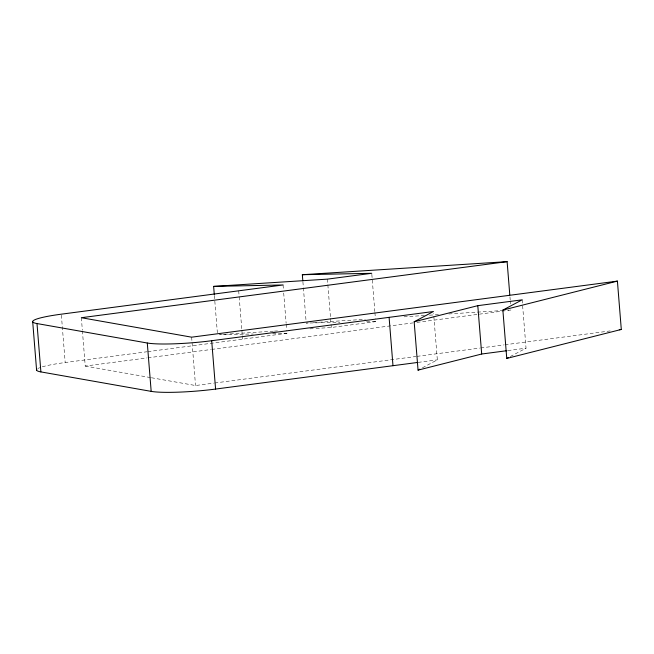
<?xml version="1.0" encoding="UTF-8"?>
<svg xmlns="http://www.w3.org/2000/svg" width="654" height="654" viewBox="0 0 654 654"><rect width="100%" height="100%" fill="white"/><g stroke="black" fill="none" stroke-linecap="round" stroke-linejoin="round"><path stroke-width="0.49" stroke-dasharray="3.27 2.45" d="M422.435 367.793L437.338 359.863L433.61 313.528M510.259 356.577L526.037 348.181L522.554 304.87M42.33 366.812A48.829 5.616 -4.6 0 1 65.187 362.529L146.831 351.778M147.837 351.639L286.942 333.327L286.697 330.303M316.054 328.455L331.292 327.482L375.641 321.645L375.396 318.621M82.404 330.81L85.241 366.068L146.929 357.942M147.943 357.812L210.645 349.555M211.659 349.416L412.911 322.913M416.958 322.381L511.011 309.996L507.954 310.192M151.417 377.742L195.53 385.525L213.735 383.13M214.749 382.999L416.001 356.495M417.015 356.356L479.717 348.1M480.723 347.969L503.989 344.903M504.994 344.772L610.174 330.924M418.184 362.381L437.338 359.863M507.896 350.569L526.037 348.181M308.263 322.929L306.227 323.06L339.916 322.373M313.356 322.61L365.316 319.291M404.033 316.822L424.405 315.522M429.506 315.195L438.671 314.615M448.857 313.961L501.839 310.585M273.388 331.177L219.556 334.611L253.253 334.014M274.41 331.112L277.451 330.916M309.963 328.848L315.04 328.521M366.453 321.833L375.641 321.645M272.653 333.614L286.942 333.327M85.241 366.068L150.412 377.562M522.154 299.834L522.472 303.857M509.956 296.9L510.202 299.924M510.275 300.93L510.521 303.955M371.832 274.304L374.832 311.574M374.914 312.579L375.322 317.615M327.401 279.135L330.483 317.411M330.564 318.416L330.965 323.452M331.047 324.466L331.292 327.482M302.9 281.76L303.309 286.804M303.391 287.809L305.982 320.043M283.051 284.972L283.378 289.003M283.697 293.033L286.133 323.256M286.215 324.261L286.615 329.297M238.702 290.817L239.102 295.853M239.184 296.859L241.776 329.093M241.857 330.098L242.593 339.164M214.365 295.461L217.365 332.731M191.638 337.178L195.53 385.525M81.349 317.713L82.322 329.804M61.378 315.187L65.187 362.529M37.842 368.545A48.829 5.616 -4.6 0 1 39.698 367.695"/><path stroke-width="0.98" d="M506.891 350.699L481.687 354.018L418.053 370.123L414.162 321.776L433.447 311.508L211.692 340.718A48.829 5.616 -4.6 0 1 147.289 343.015L37 323.558L40.891 371.905L151.18 391.37A48.829 5.616 -4.6 0 0 215.583 389.065L417.178 362.512M509.793 294.889L507.12 261.649L81.349 317.713L191.638 337.178L617.409 281.106L621.3 329.452L506.752 358.441L502.869 310.094L522.154 299.834L477.796 305.671L414.162 321.776M418.053 370.123L419.811 369.191M506.752 358.441L508.51 357.509M502.869 310.094L617.409 281.106M619.281 329.722L621.3 329.452M302.818 280.754L302.336 274.713L507.12 261.649M214.283 294.455L213.637 286.395L327.401 279.135L371.75 273.298L302.336 274.713M213.637 286.395L283.051 284.972L61.296 314.182A48.829 5.616 -4.6 0 0 37 323.558M477.796 305.671L481.687 354.018M389.097 317.353L392.989 365.7M211.692 340.718L215.583 389.065M147.289 343.015L151.18 391.37M32.7 321.76L36.591 370.107M40.891 371.905A48.829 5.616 -4.6 0 1 36.804 369.355"/></g></svg>
